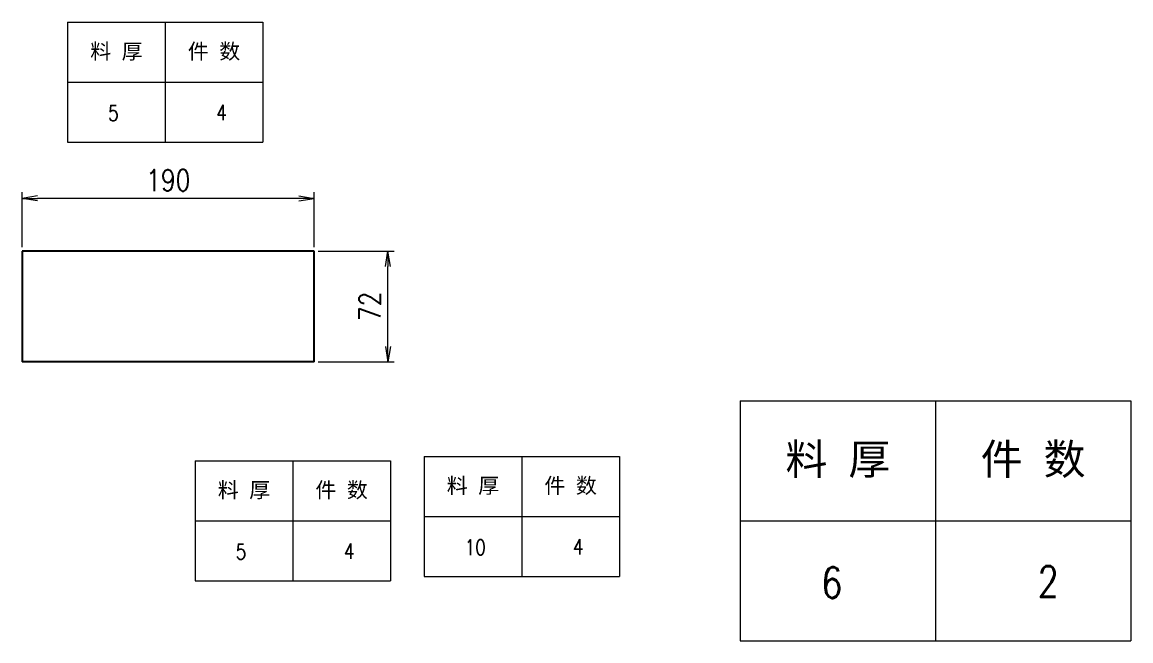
# Model space of a CAD drawing. Header units: millimetres. Extents: x 1333 to 106363, y -60675 to -5704.
# Drawn here: x 11337 to 12058, y -60033 to -59631 of the extents above; entities that cross this region are included whole.
import ezdxf
from ezdxf.enums import TextEntityAlignment as Align

# ---------------------------------------------------------------- set-up
doc = ezdxf.new("R2010")
doc.units = ezdxf.units.MM
doc.header["$LTSCALE"] = 0.5
doc.layers.add('标注线', color=3, linetype='Continuous', lineweight=18)
doc.layers.add('粗实线', color=7, linetype='Continuous', lineweight=35)
doc.styles.add('DIM', font='romans.shx', dxfattribs={"width": 0.8, "bigfont": 'bigfont.shx'})
doc.styles.get("Standard").update_dxf_attribs({"font": 'simplex.shx'})
doc.dimstyles.new('DEH 1-4$0', dxfattribs={"dimscale": 4, "dimtxt": 3.5, "dimasz": 2.5, "dimexe": 1, "dimexo": 0.625, "dimgap": 1.2, "dimtad": 1, "dimdsep": 46, "dimtxsty": 'DIM', "dimblk": 'OPEN', "dimcen": 0, "dimclrd": 8, "dimclre": 8, "dimclrt": 2, "dimazin": 2, "dimtfac": 0.5, "dimtmove": 0, "dimatfit": 3, "dimldrblk": 'OPEN', "dimfxl": 1, "dimtolj": 2, "dimlwd": 18, "dimlwe": 18, "dimarcsym": 0})

# ---------------------------------------------------------------- blocks, each defined once
blk = doc.blocks.new('*T44')
at = {"color": 0, "linetype": 'ByBlock', "lineweight": -2, "transparency": 16777216}
for p, q in [((0, 0), (127, 0)), ((0, 0), (0, -78)), ((63.5, 0), (63.5, -78)), ((127, 0), (127, -78)), ((0, -39), (127, -39)), ((0, -78), (127, -78))]:
    blk.add_line(p, q, dxfattribs=at)
at = {"color": 0, "transparency": 16777216, "char_height": 10, "width": 60.5, "attachment_point": 5}
for s, insert in [('{\\fSimSun|b0|i0|c134|p2;料 厚}', (31.75, -19.5)), ('{\\fSimSun|b0|i0|c134|p2;件 数}', (95.25, -19.5))]:
    blk.add_mtext(s, dxfattribs=dict(at, insert=insert))
blk = doc.blocks.new('拆图参数')
blk.add_blockref('*T44', (-63.5, 78))
at = {"style": 'DIM', "width": 0.8}
blk.add_attdef('6', text='', height=10, dxfattribs=at).set_placement((-37.13, 18.91), align=Align.MIDDLE_LEFT)
blk.add_attdef('1', text='', height=10, dxfattribs=at).set_placement((36.65, 19.27), align=Align.MIDDLE_CENTER)
blk = doc.blocks.new('_Open')
at = {"color": 0, "linetype": 'ByBlock', "lineweight": -2}
for p, q in [((-1, 0.167), (0, 0)), ((-1, -0.167), (0, 0)), ((0, 0), (-1, 0))]:
    blk.add_line(p, q, dxfattribs=at)
blk = doc.blocks.new('*D245')
at = {"layer": 'Defpoints', "color": 0, "transparency": 16777216}
for p in [(11337.25, -59745.29), (11337.25, -59779.52), (11527.25, -59779.52)]:
    blk.add_point(p, dxfattribs=at)
at = {"layer": '标注线', "color": 8, "lineweight": 18, "transparency": 16777216}
for p, q in [((11337.25, -59777.02), (11337.25, -59741.29)), ((11527.25, -59777.02), (11527.25, -59741.29)), ((11517.25, -59745.29), (11347.25, -59745.29))]:
    blk.add_line(p, q, dxfattribs=at)
at = {"layer": '标注线', "color": 8, "lineweight": 18, "transparency": 16777216, "xscale": 10, "yscale": 10, "zscale": 10, "rotation": 180}
blk.add_blockref('_Open', (11337.25, -59745.29), dxfattribs=at)
at = {"layer": '标注线', "color": 8, "lineweight": 18, "transparency": 16777216, "xscale": 10, "yscale": 10, "zscale": 10}
blk.add_blockref('_Open', (11527.25, -59745.29), dxfattribs=at)
at = {"layer": '标注线', "color": 2, "transparency": 16777216, "insert": (11432.25, -59733.49), "char_height": 14, "attachment_point": 5, "style": 'DIM'}
blk.add_mtext('\\A2;190', dxfattribs=at)
blk = doc.blocks.new('*D246')
at = {"layer": 'Defpoints', "color": 0, "transparency": 16777216}
for p in [(11527.25, -59779.52), (11575.12, -59779.52), (11527.25, -59851.52)]:
    blk.add_point(p, dxfattribs=at)
at = {"layer": '标注线', "color": 8, "lineweight": 18, "transparency": 16777216}
for p, q in [((11529.75, -59779.52), (11579.12, -59779.52)), ((11575.12, -59841.52), (11575.12, -59789.52)), ((11529.75, -59851.52), (11579.12, -59851.52))]:
    blk.add_line(p, q, dxfattribs=at)
at = {"layer": '标注线', "color": 8, "lineweight": 18, "transparency": 16777216, "xscale": 10, "yscale": 10, "zscale": 10}
for p, rotation in [((11575.12, -59779.52), 90), ((11575.12, -59851.52), 270)]:
    blk.add_blockref('_Open', p, dxfattribs=dict(at, rotation=rotation))
at = {"layer": '标注线', "color": 2, "transparency": 16777216, "insert": (11563.32, -59815.52), "char_height": 14, "attachment_point": 5, "rotation": 90, "style": 'DIM'}
blk.add_mtext('\\A2;72', dxfattribs=at)

msp = doc.modelspace()

# ---------------------------------------------------------------- linework, layer by layer
at = {"layer": '粗实线', "color": 7, "lineweight": 35}
for p, q in [((11337.25, -59779.519), (11337.25, -59851.519)), ((11527.25, -59779.519), (11337.25, -59779.519)), ((11527.25, -59851.519), (11527.25, -59779.519)), ((11527.25, -59851.519), (11337.25, -59851.519))]:
    msp.add_line(p, q, dxfattribs=at)

# ---------------------------------------------------------------- block references
at = {"layer": '标注线'}
for p, values in [((11430.281, -59708.725), {'1': '4', '6': '5'}), ((11662.161, -59991.05), {'1': '4', '6': '10'}), ((11513.25, -59993.907), {'1': '4', '6': '5'})]:
    msp.add_blockref('拆图参数', p, dxfattribs=at).add_auto_attribs(values)
at = {"layer": '标注线', "xscale": 2, "yscale": 2, "zscale": 2}
msp.add_blockref('拆图参数', (11931.244, -60032.934), dxfattribs=at).add_auto_attribs({'1': '2', '6': '6'})

# ---------------------------------------------------------------- dimensions: what is measured, and where the dimension line sits
at = {"layer": '标注线'}
dim = msp.add_linear_dim(base=(11337.25, -59745.289), p1=(11527.25, -59779.519), p2=(11337.25, -59779.519), dimstyle='DEH 1-4$0', dxfattribs=at)
dim.commit()
dim.dimension.update_dxf_attribs({"geometry": '*D245', "text_midpoint": (11432.25, -59733.489)})
dim = msp.add_linear_dim(base=(11575.119, -59779.519), p1=(11527.25, -59851.519), p2=(11527.25, -59779.519), angle=90, dimstyle='DEH 1-4$0', dxfattribs=at)
dim.commit()
dim.dimension.update_dxf_attribs({"geometry": '*D246', "text_midpoint": (11563.319, -59815.519)})

doc.saveas('drawing.dxf')
